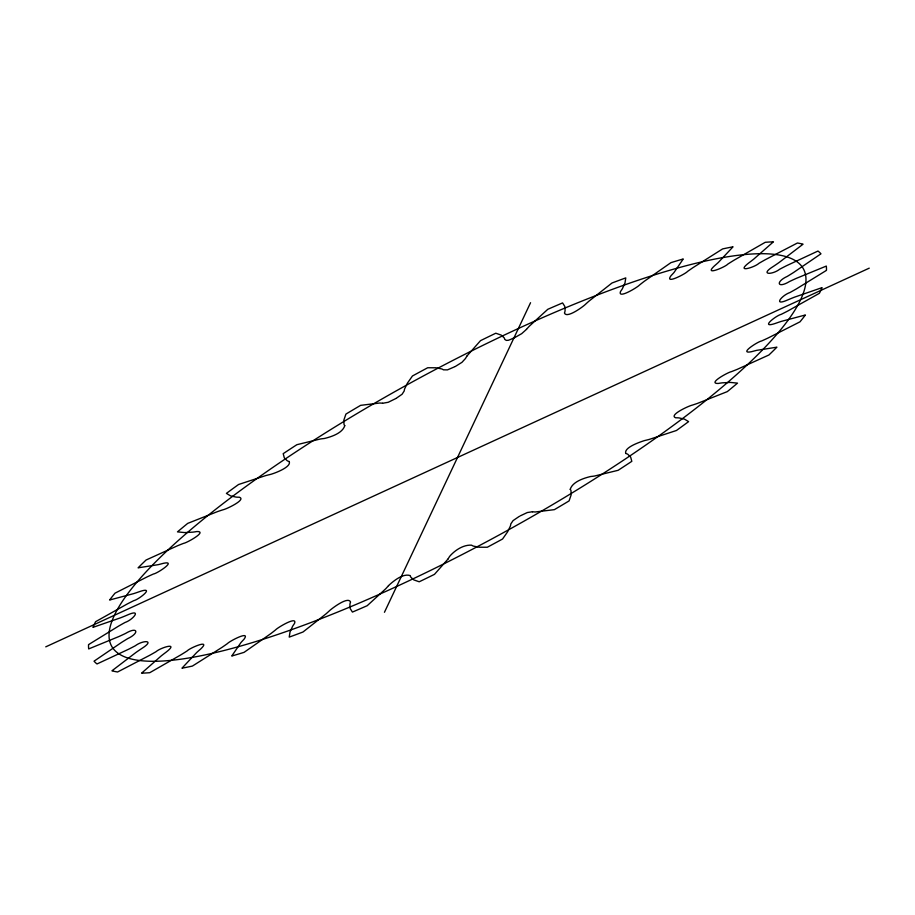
<?xml version="1.0" encoding="UTF-8"?>
<svg xmlns="http://www.w3.org/2000/svg" width="915" height="915" viewBox="0 0 915 915"><rect width="100%" height="100%" fill="white"/><g stroke="black" fill="none" stroke-linecap="round" stroke-linejoin="round"><path stroke-width="1.37" d="M384.449 612.295L530.551 302.705M467.153 355.786L480.512 340.654A417.183 93.136 -28.6 0 1 495.793 333.22L501.146 335.084L504.142 337.784A88.034 19.65 -28.6 0 1 504.714 339.385C506.979 342.301 511.748 338.481 514.47 337.726M447.847 559.214L434.488 574.346A417.183 93.136 -28.6 0 1 419.207 581.78L413.854 579.916L410.858 577.216A88.034 19.65 -28.6 0 1 410.286 575.615C403.218 573.133 393.93 580.59 388.509 585.623M526.491 329.377L521.699 333.655L514.756 337.589M396.115 398.38L402.085 394.251L404.224 390.945A88.034 19.65 -28.6 0 1 404.67 388.818L407.392 383.179L412.448 375.985A417.183 93.136 -28.6 0 1 427.705 367.75L435.929 367.784L441.602 368.894A88.034 19.65 -28.6 0 1 443.386 369.82L447.469 369.877L455.11 366.583M520.029 515.969L527.326 512.537L532.473 511.76M395.829 398.54L388.189 402.291L382.642 403.263M519.171 516.46L513.086 520.601L510.787 523.963A88.034 19.65 -28.6 0 1 510.33 526.182L507.608 531.821L502.552 539.015A417.183 93.136 -28.6 0 1 487.295 547.25L479.071 547.216L473.398 546.106A88.034 19.65 -28.6 0 1 471.614 545.18C463.459 544.562 454.698 550.361 449.505 556.526A88.034 19.65 -28.6 0 1 447.847 559.214M455.396 366.435L461.961 362.329L465.495 358.474A88.034 19.65 -28.6 0 1 467.153 355.786M45.75 646.848L869.25 268.152M625.746 453.463C623.778 447.652 638.91 442.357 644.537 440.572A88.034 19.65 -28.6 0 0 649.433 439.36L676.437 430.496A417.183 93.136 -28.6 0 0 688.595 421.621L684.374 419.093L678.85 417.892A88.034 19.65 -28.6 0 0 675.727 417.8C668.293 415.25 688.732 405.917 691.934 405.231A88.034 19.65 -28.6 0 0 697.573 403.366L727.288 391.62A417.183 93.136 -28.6 0 0 737.513 383.133L730.342 382.413L722.324 382.836A88.034 19.65 -28.6 0 0 718.183 383.465C707.043 383.717 728.249 372.131 731.337 371.673A88.034 19.65 -28.6 0 0 737.536 369.214L768.943 354.974A417.183 93.136 -28.6 0 0 776.904 347.174L756.785 350.331A88.034 19.65 -28.6 0 0 751.753 351.646C737.604 354.631 757.894 341.501 761.429 341.043A88.034 19.65 -28.6 0 0 767.971 338.058L799.996 321.828A417.183 93.136 -28.6 0 0 805.406 314.977L781.055 321.462A88.034 19.65 -28.6 0 0 775.302 323.441C759.313 328.748 776.034 315.549 781.158 314.371A88.034 19.65 -28.6 0 0 787.826 310.986L819.394 293.303A417.183 93.136 -28.6 0 0 822.07 287.63L794.3 297.238A88.034 19.65 -28.6 0 0 788.032 299.8C772.42 306.777 781.81 295.282 789.874 292.571A88.034 19.65 -28.6 0 0 796.427 288.888L826.462 270.371A417.183 93.136 -28.6 0 0 826.314 266.071L796.084 278.469A88.034 19.65 -28.6 0 0 789.508 281.523C777.43 288.854 775.28 281.82 787.266 276.399A88.034 19.65 -28.6 0 0 793.488 272.544L820.961 253.81A417.183 93.136 -28.6 0 0 817.999 251.03L786.34 265.796A88.034 19.65 -28.6 0 0 779.671 269.25C772.26 274.958 759.13 275.175 773.427 266.379A88.034 19.65 -28.6 0 0 779.111 262.491L803.084 244.179A417.183 93.136 -28.6 0 0 797.411 243.013L765.386 259.654A88.034 19.65 -28.6 0 0 758.867 263.371C754.646 267.352 735.271 273.276 748.836 262.88A88.034 19.65 -28.6 0 0 753.788 259.082L773.438 241.823A417.183 93.136 -28.6 0 0 765.249 242.303L733.956 260.249A88.034 19.65 -28.6 0 0 727.802 264.115C725.286 267.066 703.235 276.376 714.318 266.002A88.034 19.65 -28.6 0 0 718.367 262.422L733.041 246.81A417.183 93.136 -28.6 0 0 722.598 248.926L693.113 267.557A88.034 19.65 -28.6 0 0 687.531 271.446C685.621 273.802 663.947 285.103 671.061 275.644A88.034 19.65 -28.6 0 0 674.069 272.418L683.253 258.968A417.183 93.136 -28.6 0 0 670.924 262.651L644.24 281.328A88.034 19.65 -28.6 0 0 639.425 285.103C637.503 287.321 617.362 299.525 620.519 291.485A88.034 19.65 -28.6 0 0 622.383 288.705L624.956 283.135L625.78 277.886A417.183 93.136 -28.6 0 0 611.986 283.01L589.008 301.115A88.034 19.65 -28.6 0 0 585.131 304.638C581.814 307.634 566.408 318.717 564.441 312.976A88.034 19.65 -28.6 0 0 565.093 310.745L564.875 306.536L562.576 302.922A417.183 93.136 -28.6 0 0 547.788 309.304L529.305 326.209A88.034 19.65 -28.6 0 0 526.48 329.377M289.151 461.515C291.896 466.799 275.186 473.158 270.463 474.428A88.034 19.65 -28.6 0 0 265.567 475.64L238.563 484.504A417.183 93.136 -28.6 0 0 226.405 493.379L230.626 495.907L236.15 497.108A88.034 19.65 -28.6 0 0 239.273 497.2C246.936 499.453 226.085 509.278 223.066 509.769A88.034 19.65 -28.6 0 0 217.427 511.634L187.712 523.38A417.183 93.136 -28.6 0 0 177.487 531.867L184.658 532.587L192.676 532.164A88.034 19.65 -28.6 0 0 196.817 531.535C208.071 531.146 186.523 543.053 183.663 543.327A88.034 19.65 -28.6 0 0 177.464 545.786L146.057 560.026A417.183 93.136 -28.6 0 0 138.096 567.826L158.215 564.669A88.034 19.65 -28.6 0 0 163.247 563.354C177.533 560.163 157.014 573.625 153.571 573.957A88.034 19.65 -28.6 0 0 147.029 576.942L115.004 593.172A417.183 93.136 -28.6 0 0 109.594 600.023L133.945 593.538A88.034 19.65 -28.6 0 0 139.698 591.559C155.744 586.126 138.92 599.519 133.842 600.629A88.034 19.65 -28.6 0 0 127.174 604.014L95.606 621.697A417.183 93.136 -28.6 0 0 92.93 627.37L120.7 617.762A88.034 19.65 -28.6 0 0 126.968 615.2C142.614 608.098 133.133 619.764 125.126 622.429A88.034 19.65 -28.6 0 0 118.573 626.112L88.538 644.629A417.183 93.136 -28.6 0 0 88.686 648.929L118.916 636.531A88.034 19.65 -28.6 0 0 125.492 633.477C137.799 626.066 139.755 633.043 127.734 638.601A88.034 19.65 -28.6 0 0 121.512 642.456L94.039 661.19A417.183 93.136 -28.6 0 0 97.001 663.97L128.66 649.204A88.034 19.65 -28.6 0 0 135.328 645.75C142.774 640.077 155.95 639.665 141.573 648.621A88.034 19.65 -28.6 0 0 135.889 652.509L111.916 670.821A417.183 93.136 -28.6 0 0 117.589 671.987L149.614 655.346A88.034 19.65 -28.6 0 0 156.133 651.629C160.331 647.74 179.797 641.564 166.164 652.12A88.034 19.65 -28.6 0 0 161.212 655.918L141.562 673.177A417.183 93.136 -28.6 0 0 149.751 672.697L181.044 654.751A88.034 19.65 -28.6 0 0 187.198 650.885C189.565 648.072 211.8 638.498 200.682 648.998A88.034 19.65 -28.6 0 0 196.633 652.578L181.959 668.19A417.183 93.136 -28.6 0 0 192.402 666.074L221.888 647.443A88.034 19.65 -28.6 0 0 227.469 643.554C229.299 641.312 251.179 629.737 243.939 639.356A88.034 19.65 -28.6 0 0 240.931 642.582L231.747 656.032A417.183 93.136 -28.6 0 0 244.076 652.349L270.76 633.672A88.034 19.65 -28.6 0 0 275.575 629.897C277.268 627.793 297.958 615.337 294.481 623.515A88.034 19.65 -28.6 0 0 292.617 626.295L290.044 631.865L289.22 637.115A417.183 93.136 -28.6 0 0 303.014 631.99L325.992 613.885A88.034 19.65 -28.6 0 0 329.869 610.362C333.437 607.32 348.352 596.18 350.559 602.024A88.034 19.65 -28.6 0 0 349.907 604.255L350.125 608.464L352.424 612.078A417.183 93.136 -28.6 0 0 367.212 605.696L385.695 588.791A88.034 19.65 -28.6 0 0 388.52 585.623M570.228 489.308C572.481 481.919 583.427 478.202 590.781 476.486A88.034 19.65 -28.6 0 0 594.761 475.983L618.14 470.299A417.183 93.136 -28.6 0 0 631.808 461.332L630.664 457.088L627.827 454.286A88.034 19.65 -28.6 0 0 625.849 453.485M344.772 425.692C342.507 433.07 331.585 436.798 324.219 438.514A88.034 19.65 -28.6 0 0 320.239 439.017L296.86 444.701A417.183 93.136 -28.6 0 0 283.192 453.668L284.336 457.912L287.173 460.714A88.034 19.65 -28.6 0 0 289.151 461.515M382.527 403.24A88.034 19.65 -28.6 0 0 379.588 403.035L360.636 405.345A417.183 93.136 -28.6 0 0 345.927 414.083L343.926 419.905L343.983 424.205A88.034 19.65 -28.6 0 0 344.761 425.692M532.473 511.76A88.034 19.65 -28.6 0 0 535.412 511.965L554.364 509.655A417.183 93.136 -28.6 0 0 569.073 500.917L571.074 495.095L571.017 490.795A88.034 19.65 -28.6 0 0 570.239 489.308M317.448 620.061A394.01 87.966 -28.6 0 0 803.873 269.765A394.01 87.966 -28.6 0 0 251.179 482.674A394.01 87.966 -28.6 0 0 317.448 620.061"/></g></svg>
